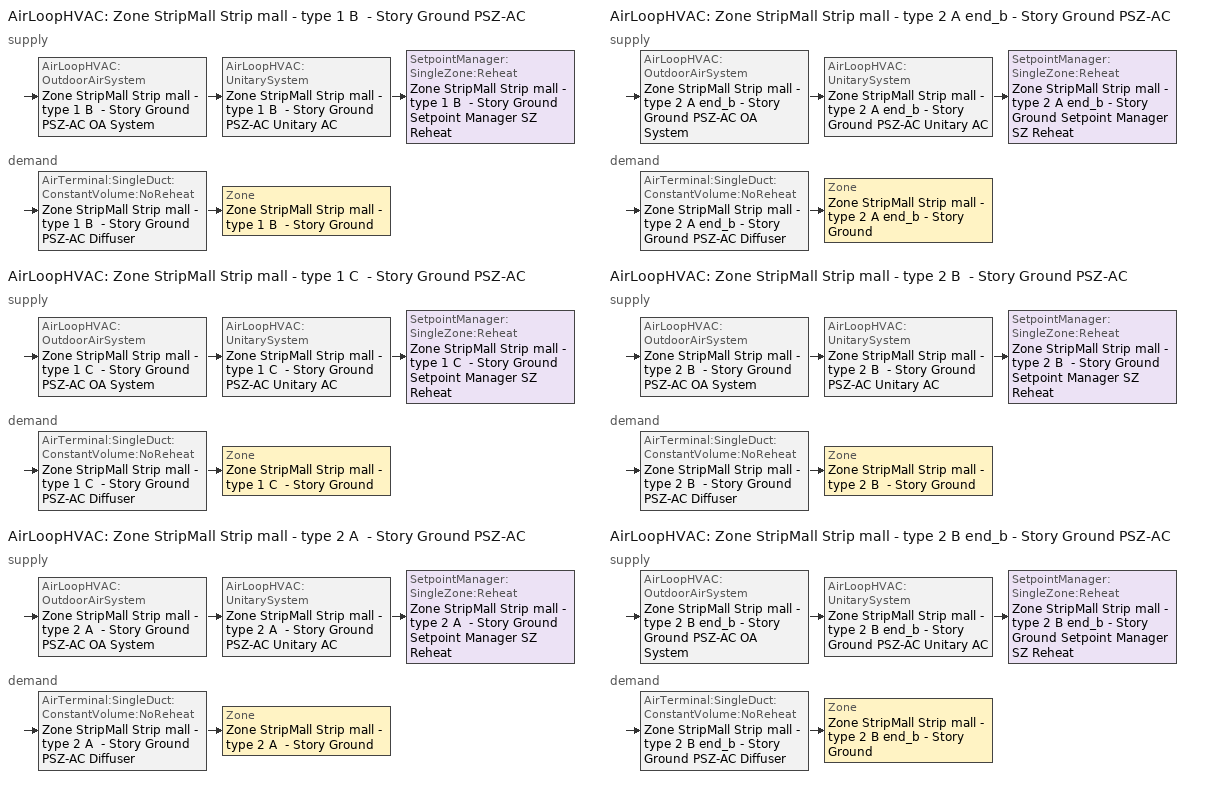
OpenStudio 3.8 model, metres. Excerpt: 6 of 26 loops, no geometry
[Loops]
AirLoopHVAC 'Zone StripMall Strip mall - type 1 B  - Story Ground PSZ-AC'
 supply: AirLoopHVAC:OutdoorAirSystem 'Zone StripMall Strip mall - type 1 B  - Story Ground PSZ-AC OA System' > AirLoopHVAC:UnitarySystem 'Zone StripMall Strip mall - type 1 B  - Story Ground PSZ-AC Unitary AC' > SetpointManager:SingleZone:Reheat 'Zone StripMall Strip mall - type 1 B  - Story Ground Setpoint Manager SZ Reheat'
 demand: AirTerminal:SingleDuct:ConstantVolume:NoReheat 'Zone StripMall Strip mall - type 1 B  - Story Ground PSZ-AC Diffuser' > Zone 'Zone StripMall Strip mall - type 1 B  - Story Ground'
AirLoopHVAC 'Zone StripMall Strip mall - type 1 C  - Story Ground PSZ-AC'
 supply: AirLoopHVAC:OutdoorAirSystem 'Zone StripMall Strip mall - type 1 C  - Story Ground PSZ-AC OA System' > AirLoopHVAC:UnitarySystem 'Zone StripMall Strip mall - type 1 C  - Story Ground PSZ-AC Unitary AC' > SetpointManager:SingleZone:Reheat 'Zone StripMall Strip mall - type 1 C  - Story Ground Setpoint Manager SZ Reheat'
 demand: AirTerminal:SingleDuct:ConstantVolume:NoReheat 'Zone StripMall Strip mall - type 1 C  - Story Ground PSZ-AC Diffuser' > Zone 'Zone StripMall Strip mall - type 1 C  - Story Ground'
AirLoopHVAC 'Zone StripMall Strip mall - type 2 A  - Story Ground PSZ-AC'
 supply: AirLoopHVAC:OutdoorAirSystem 'Zone StripMall Strip mall - type 2 A  - Story Ground PSZ-AC OA System' > AirLoopHVAC:UnitarySystem 'Zone StripMall Strip mall - type 2 A  - Story Ground PSZ-AC Unitary AC' > SetpointManager:SingleZone:Reheat 'Zone StripMall Strip mall - type 2 A  - Story Ground Setpoint Manager SZ Reheat'
 demand: AirTerminal:SingleDuct:ConstantVolume:NoReheat 'Zone StripMall Strip mall - type 2 A  - Story Ground PSZ-AC Diffuser' > Zone 'Zone StripMall Strip mall - type 2 A  - Story Ground'
AirLoopHVAC 'Zone StripMall Strip mall - type 2 A end_b - Story Ground PSZ-AC'
 supply: AirLoopHVAC:OutdoorAirSystem 'Zone StripMall Strip mall - type 2 A end_b - Story Ground PSZ-AC OA System' > AirLoopHVAC:UnitarySystem 'Zone StripMall Strip mall - type 2 A end_b - Story Ground PSZ-AC Unitary AC' > SetpointManager:SingleZone:Reheat 'Zone StripMall Strip mall - type 2 A end_b - Story Ground Setpoint Manager SZ Reheat'
 demand: AirTerminal:SingleDuct:ConstantVolume:NoReheat 'Zone StripMall Strip mall - type 2 A end_b - Story Ground PSZ-AC Diffuser' > Zone 'Zone StripMall Strip mall - type 2 A end_b - Story Ground'
AirLoopHVAC 'Zone StripMall Strip mall - type 2 B  - Story Ground PSZ-AC'
 supply: AirLoopHVAC:OutdoorAirSystem 'Zone StripMall Strip mall - type 2 B  - Story Ground PSZ-AC OA System' > AirLoopHVAC:UnitarySystem 'Zone StripMall Strip mall - type 2 B  - Story Ground PSZ-AC Unitary AC' > SetpointManager:SingleZone:Reheat 'Zone StripMall Strip mall - type 2 B  - Story Ground Setpoint Manager SZ Reheat'
 demand: AirTerminal:SingleDuct:ConstantVolume:NoReheat 'Zone StripMall Strip mall - type 2 B  - Story Ground PSZ-AC Diffuser' > Zone 'Zone StripMall Strip mall - type 2 B  - Story Ground'
AirLoopHVAC 'Zone StripMall Strip mall - type 2 B end_b - Story Ground PSZ-AC'
 supply: AirLoopHVAC:OutdoorAirSystem 'Zone StripMall Strip mall - type 2 B end_b - Story Ground PSZ-AC OA System' > AirLoopHVAC:UnitarySystem 'Zone StripMall Strip mall - type 2 B end_b - Story Ground PSZ-AC Unitary AC' > SetpointManager:SingleZone:Reheat 'Zone StripMall Strip mall - type 2 B end_b - Story Ground Setpoint Manager SZ Reheat'
 demand: AirTerminal:SingleDuct:ConstantVolume:NoReheat 'Zone StripMall Strip mall - type 2 B end_b - Story Ground PSZ-AC Diffuser' > Zone 'Zone StripMall Strip mall - type 2 B end_b - Story Ground'
[Sizing:Zone] Zone Cooling Design Supply Air Temperature Input Method=SupplyAirTemperature; Zone Cooling Design Supply Air Temperature {C}=12.7778; Zone Cooling Design Supply Air Temperature Difference {deltaC}=11.11; Zone Heating Design Supply Air Temperature Input Method=SupplyAirTemperature; Zone Heating Design Supply Air Temperature {C}=50; Zone Heating Design Supply Air Temperature Difference {deltaC}=11.11; Zone Cooling Design Supply Air Humidity Ratio {kg-H2O/kg-air}=0.0085; Zone Heating Design Supply Air Humidity Ratio {kg-H2O/kg-air}=0.008; Cooling Design Air Flow Method=DesignDay; Heating Design Air Flow Method=DesignDay; Account for Dedicated Outdoor Air System=No; Dedicated Outdoor Air System Control Strategy=NeutralSupplyAir; Dedicated Outdoor Air Low Setpoint Temperature for Design {C}=autosize; Dedicated Outdoor Air High Setpoint Temperature for Design {C}=autosize; Zone Load Sizing Method=Sensible Load Only No Latent Load; Zone Latent Cooling Design Supply Air Humidity Ratio Input Method=HumidityRatioDifference; Zone Cooling Design Supply Air Humidity Ratio Difference {kgWater/kgDryAir}=0.005; Zone Latent Heating Design Supply Air Humidity Ratio Input Method=HumidityRatioDifference; Zone Humidification Design Supply Air Humidity Ratio Difference {kgWater/kgDryAir}=0.005
Zone StripMall Strip mall - type 1 B  - Story Ground; Zone StripMall Strip mall - type 1 C  - Story Ground; Zone StripMall Strip mall - type 2 A  - Story Ground; Zone StripMall Strip mall - type 2 B  - Story Ground; Zone StripMall Strip mall - type 2 A end_b - Story Ground; Zone StripMall Strip mall - type 2 B end_b - Story Ground
[Zone equipment]
Zone StripMall Strip mall - type 1 B  - Story Ground: Zone StripMall Strip mall - type 1 B  - Story Ground PSZ-AC Diffuser
Zone StripMall Strip mall - type 1 C  - Story Ground: Zone StripMall Strip mall - type 1 C  - Story Ground PSZ-AC Diffuser
Zone StripMall Strip mall - type 2 A  - Story Ground: Zone StripMall Strip mall - type 2 A  - Story Ground PSZ-AC Diffuser
Zone StripMall Strip mall - type 2 B  - Story Ground: Zone StripMall Strip mall - type 2 B  - Story Ground PSZ-AC Diffuser
Zone StripMall Strip mall - type 2 A end_b - Story Ground: Zone StripMall Strip mall - type 2 A end_b - Story Ground PSZ-AC Diffuser
Zone StripMall Strip mall - type 2 B end_b - Story Ground: Zone StripMall Strip mall - type 2 B end_b - Story Ground PSZ-AC Diffuser
[EnergyManagementSystem:Program]
ZoneStripMallStripmalltype3BStoryGroundPSZACOptimumStartProg0: IF DaylightSavings==0 && DayOfWeek>1 && Hour==5 && OAT_3<23.9 && OAT_3>1.7; SET ZoneStripMallStripmalltype3BStoryGroundPSZACClgSch0 = 29.4; SET ZoneStripMallStripmalltype3BStoryGroundPSZACHtgSch0 = 15.6; ELSEIF DaylightSavings==0 && DayOfWeek==1 && Hour==7 && OAT_3<23.9 && OAT_3>1.7; SET ZoneStripMallStripmalltype3BStoryGroundPSZACClgSch0 = 29.4; SET ZoneStripMallStripmalltype3BStoryGroundPSZACHtgSch0 = 15.6; ELSEIF DaylightSavings==1 && DayOfWeek>1 && Hour==4 && OAT_3<23.9 && OAT_3>1.7; SET ZoneStripMallStripmalltype3BStoryGroundPSZACClgSch0 = 29.4; SET ZoneStripMallStripmalltype3BStoryGroundPSZACHtgSch0 = 15.6; ELSEIF DaylightSavings==1 && DayOfWeek==1 && Hour==6 && OAT_3<23.9 && OAT_3>1.7; SET ZoneStripMallStripmalltype3BStoryGroundPSZACClgSch0 = 29.4; SET ZoneStripMallStripmalltype3BStoryGroundPSZACHtgSch0 = 15.6; ELSE; SET ZoneStripMallStripmalltype3BStoryGroundPSZACClgSch0 = NULL; SET ZoneStripMallStripmalltype3BStoryGroundPSZACHtgSch0 = NULL; ENDIF
DamperStuckOverride: IF (DayOfYear >= 335) && (DayOfYear < 1); SET sch_fraction_oa_min_ems_Zone_StripMall_Strip_mall___type_3_B____Story_Ground_PSZ_AC_OA_System_Controller = 0.0; SET sch_fraction_oa_max_ems_Zone_StripMall_Strip_mall___type_3_B____Story_Ground_PSZ_AC_OA_System_Controller = 0.0; ELSE; SET sch_fraction_oa_min_ems_Zone_StripMall_Strip_mall___type_3_B____Story_Ground_PSZ_AC_OA_System_Controller = Null; SET sch_fraction_oa_max_ems_Zone_StripMall_Strip_mall___type_3_B____Story_Ground_PSZ_AC_OA_System_Controller = Null; ENDIF
DamperStuckOverride_1: IF (DayOfYear >= 335) && (DayOfYear < 1); SET sch_fraction_oa_min_ems_Zone_StripMall_Strip_mall___type_3_B_end_a___Story_Ground_PSZ_AC_OA_System_Controller = 0.0; SET sch_fraction_oa_max_ems_Zone_StripMall_Strip_mall___type_3_B_end_a___Story_Ground_PSZ_AC_OA_System_Controller = 0.0; ELSE; SET sch_fraction_oa_min_ems_Zone_StripMall_Strip_mall___type_3_B_end_a___Story_Ground_PSZ_AC_OA_System_Controller = Null; SET sch_fraction_oa_max_ems_Zone_StripMall_Strip_mall___type_3_B_end_a___Story_Ground_PSZ_AC_OA_System_Controller = Null; ENDIF
DamperStuckOverride_2: IF (DayOfYear >= 335) && (DayOfYear < 1); SET sch_fraction_oa_min_ems_Zone_StripMall_Strip_mall___type_3_A____Story_Ground_PSZ_AC_OA_System_Controller = 0.0; SET sch_fraction_oa_max_ems_Zone_StripMall_Strip_mall___type_3_A____Story_Ground_PSZ_AC_OA_System_Controller = 0.0; ELSE; SET sch_fraction_oa_min_ems_Zone_StripMall_Strip_mall___type_3_A____Story_Ground_PSZ_AC_OA_System_Controller = Null; SET sch_fraction_oa_max_ems_Zone_StripMall_Strip_mall___type_3_A____Story_Ground_PSZ_AC_OA_System_Controller = Null; ENDIF
DamperStuckOverride_3: IF (DayOfYear >= 335) && (DayOfYear < 1); SET sch_fraction_oa_min_ems_Zone_StripMall_Strip_mall___type_3_C____Story_Ground_PSZ_AC_OA_System_Controller = 0.0; SET sch_fraction_oa_max_ems_Zone_StripMall_Strip_mall___type_3_C____Story_Ground_PSZ_AC_OA_System_Controller = 0.0; ELSE; SET sch_fraction_oa_min_ems_Zone_StripMall_Strip_mall___type_3_C____Story_Ground_PSZ_AC_OA_System_Controller = Null; SET sch_fraction_oa_max_ems_Zone_StripMall_Strip_mall___type_3_C____Story_Ground_PSZ_AC_OA_System_Controller = Null; ENDIF
DamperStuckOverride_4: IF (DayOfYear >= 335) && (DayOfYear < 1); SET sch_fraction_oa_min_ems_Zone_FullServiceRestaurant_Dining_B____Story_Ground_PSZ_AC_OA_System_Controller = 0.0; SET sch_fraction_oa_max_ems_Zone_FullServiceRestaurant_Dining_B____Story_Ground_PSZ_AC_OA_System_Controller = 0.0; ELSE; SET sch_fraction_oa_min_ems_Zone_FullServiceRestaurant_Dining_B____Story_Ground_PSZ_AC_OA_System_Controller = Null; SET sch_fraction_oa_max_ems_Zone_FullServiceRestaurant_Dining_B____Story_Ground_PSZ_AC_OA_System_Controller = Null; ENDIF
[AirLoopHVAC] Design Return Air Flow Fraction of Supply Air Flow=1
Name | Availability Schedule | Design Supply Air Flow Rate {m3/s}
Zone StripMall Strip mall - type 1 B  - Story Ground PSZ-AC | Zone StripMall Strip mall - type 1 B  - Story Ground PSZ-AC Occ Sch | 5.27887
Zone StripMall Strip mall - type 1 C  - Story Ground PSZ-AC | Zone StripMall Strip mall - type 1 C  - Story Ground PSZ-AC Occ Sch | 1.34022
Zone StripMall Strip mall - type 2 A  - Story Ground PSZ-AC | Zone StripMall Strip mall - type 2 A  - Story Ground PSZ-AC Occ Sch | 1.61699
Zone StripMall Strip mall - type 2 A end_b - Story Ground PSZ-AC | Zone StripMall Strip mall - type 2 A end_b - Story Ground PSZ-AC Occ Sch | 0.550837
Zone StripMall Strip mall - type 2 B  - Story Ground PSZ-AC | Zone StripMall Strip mall - type 2 B  - Story Ground PSZ-AC Occ Sch | 4.37092
Zone StripMall Strip mall - type 2 B end_b - Story Ground PSZ-AC | Zone StripMall Strip mall - type 2 B end_b - Story Ground PSZ-AC Occ Sch | 3.8675
[Sizing:System] Type of Load to Size On=Sensible; Central Heating Maximum System Air Flow Ratio=1; Preheat Design Temperature {C}=7.22222; Preheat Design Humidity Ratio {kg-H2O/kg-Air}=0.008; Precool Design Temperature {C}=12.7778; Precool Design Humidity Ratio {kg-H2O/kg-Air}=0.008; Central Cooling Design Supply Air Temperature {C}=12.7778; Central Heating Design Supply Air Temperature {C}=50; Sizing Option=Coincident; 100% Outdoor Air in Cooling=No; 100% Outdoor Air in Heating=No; Central Cooling Design Supply Air Humidity Ratio {kg-H2O/kg-Air}=0.0085; Central Heating Design Supply Air Humidity Ratio {kg-H2O/kg-Air}=0.008; Cooling Design Air Flow Method=DesignDay; Heating Design Air Flow Method=DesignDay; System Outdoor Air Method=ZoneSum; Zone Maximum Outdoor Air Fraction=1; Cooling Supply Air Flow Rate Per Floor Area {m3/s-m2}=0.00996765; Cooling Fraction of Autosized Cooling Supply Air Flow Rate=1; Cooling Supply Air Flow Rate Per Unit Cooling Capacity {m3/s-W}=3.94755e-05; Heating Supply Air Flow Rate Per Floor Area {m3/s-m2}=0.00996765; Heating Fraction of Autosized Heating Supply Air Flow Rate=1; Heating Fraction of Autosized Cooling Supply Air Flow Rate=1; Heating Supply Air Flow Rate Per Unit Heating Capacity {m3/s-W}=3.15882e-05; Cooling Design Capacity Method=CoolingDesignCapacity; Cooling Design Capacity Per Floor Area {W/m2}=234.7; Fraction of Autosized Cooling Design Capacity=1; Heating Design Capacity Method=HeatingDesignCapacity; Heating Design Capacity Per Floor Area {W/m2}=157; Fraction of Autosized Heating Design Capacity=1; Central Cooling Capacity Control Method=OnOff; Occupant Diversity=1
Name | Design Outdoor Air Flow Rate {m3/s} | Cooling Design Capacity {W} | Heating Design Capacity {W}
Zone StripMall Strip mall - type 1 B  - Story Ground PSZ-AC | 5.27887 | 84253.4 | 158443
Zone StripMall Strip mall - type 1 C  - Story Ground PSZ-AC | 1.34022 | 13884.25 | 22858.92
Zone StripMall Strip mall - type 2 A  - Story Ground PSZ-AC | 1.61699 | 18790.87 | 18462.14
Zone StripMall Strip mall - type 2 A end_b - Story Ground PSZ-AC | 0.550837 | 6117.74 | 6875.73
Zone StripMall Strip mall - type 2 B  - Story Ground PSZ-AC | 4.37092 | 69452.23 | 127760
Zone StripMall Strip mall - type 2 B end_b - Story Ground PSZ-AC | 3.8675 | 44844.5 | 48387.85
[SetpointManager:SingleZone:Reheat] Minimum Supply Air Temperature {C}=12.7778; Maximum Supply Air Temperature {C}=50
Name | Control Zone | Setpoint Node or NodeList
Zone StripMall Strip mall - type 1 B  - Story Ground Setpoint Manager SZ Reheat | Zone StripMall Strip mall - type 1 B  - Story Ground | Zone StripMall Strip mall - type 1 B  - Story Ground PSZ-AC Supply Outlet Node
Zone StripMall Strip mall - type 1 C  - Story Ground Setpoint Manager SZ Reheat | Zone StripMall Strip mall - type 1 C  - Story Ground | Zone StripMall Strip mall - type 1 C  - Story Ground PSZ-AC Supply Outlet Node
Zone StripMall Strip mall - type 2 A  - Story Ground Setpoint Manager SZ Reheat | Zone StripMall Strip mall - type 2 A  - Story Ground | Zone StripMall Strip mall - type 2 A  - Story Ground PSZ-AC Supply Outlet Node
Zone StripMall Strip mall - type 2 A end_b - Story Ground Setpoint Manager SZ Reheat | Zone StripMall Strip mall - type 2 A end_b - Story Ground | Zone StripMall Strip mall - type 2 A end_b - Story Ground PSZ-AC Supply Outlet Node
Zone StripMall Strip mall - type 2 B  - Story Ground Setpoint Manager SZ Reheat | Zone StripMall Strip mall - type 2 B  - Story Ground | Zone StripMall Strip mall - type 2 B  - Story Ground PSZ-AC Supply Outlet Node
Zone StripMall Strip mall - type 2 B end_b - Story Ground Setpoint Manager SZ Reheat | Zone StripMall Strip mall - type 2 B end_b - Story Ground | Zone StripMall Strip mall - type 2 B end_b - Story Ground PSZ-AC Supply Outlet Node
[Coil:Heating:Gas] Availability Schedule=Always On Discrete; Gas Burner Efficiency=0.8; On Cycle Parasitic Electric Load {W}=0; Off Cycle Parasitic Gas Load {W}=0
Name | Nominal Capacity {W}
Zone StripMall Strip mall - type 1 B  - Story Ground PSZ-AC Gas Htg Coil 1419kBtu/hr 0.8 Thermal Eff | 273484
Zone StripMall Strip mall - type 1 C  - Story Ground PSZ-AC Gas Htg Coil 185kBtu/hr 0.8 Thermal Eff | 53345.6
Zone StripMall Strip mall - type 2 A  - Story Ground PSZ-AC Gas Htg Coil 159kBtu/hr 0.8 Thermal Eff | 60724.4
Zone StripMall Strip mall - type 2 A end_b - Story Ground PSZ-AC Gas Htg Coil 48kBtu/hr 0.8 Thermal Eff | 19950.2
Zone StripMall Strip mall - type 2 B  - Story Ground PSZ-AC Gas Htg Coil 935kBtu/hr 0.8 Thermal Eff | 224298
Zone StripMall Strip mall - type 2 B end_b - Story Ground PSZ-AC Gas Htg Coil 396kBtu/hr 0.8 Thermal Eff | 146913
[Coil:Heating:Electric] Availability Schedule=Always Off Discrete; Efficiency=1; Nominal Capacity {W}=0
Zone StripMall Strip mall - type 1 B  - Story Ground PSZ-AC No Heat; Zone StripMall Strip mall - type 1 C  - Story Ground PSZ-AC No Heat; Zone StripMall Strip mall - type 2 A  - Story Ground PSZ-AC No Heat; Zone StripMall Strip mall - type 2 A end_b - Story Ground PSZ-AC No Heat; Zone StripMall Strip mall - type 2 B  - Story Ground PSZ-AC No Heat; Zone StripMall Strip mall - type 2 B end_b - Story Ground PSZ-AC No Heat
[Coil:Cooling:DX:SingleSpeed] Availability Schedule=Always On Discrete; Rated Evaporator Fan Power Per Volume Flow Rate 2017 {W/(m3/s)}=773.3; Rated Evaporator Fan Power Per Volume Flow Rate 2023 {W/(m3/s)}=934.4; Total Cooling Capacity Function of Temperature Curve=CoilClgDXQRatio_fTwbToadbSI; Total Cooling Capacity Function of Flow Fraction Curve=CoilClgDXSnglQRatio_fCFMRatio; Energy Input Ratio Function of Temperature Curve=CoilClgDXEIRRatio_fTwbToadbSI; Energy Input Ratio Function of Flow Fraction Curve=CoilClgDXSnglEIRRatio_fCFMRatio; Part Load Fraction Correlation Curve=CoilClgDXEIRRatio_fQFrac; Minimum Outdoor Dry-Bulb Temperature for Compressor Operation {C}=-25; Nominal Time for Condensate Removal to Begin {s}=0; Ratio of Initial Moisture Evaporation Rate and Steady State Latent Capacity=0; Maximum Cycling Rate {cycles/hr}=0; Latent Capacity Time Constant {s}=0; Condenser Type=AirCooled; Evaporative Condenser Effectiveness=0.9; Evaporative Condenser Air Flow Rate {m3/s}=autosize; Evaporative Condenser Pump Rated Power Consumption {W}=autosize; Crankcase Heater Capacity {W}=0; Maximum Outdoor Dry-Bulb Temperature for Crankcase Heater Operation {C}=10; Basin Heater Capacity {W/K}=0; Basin Heater Setpoint Temperature {C}=2
Name | Rated Total Cooling Capacity {W} | Rated Sensible Heat Ratio | Rated COP {W/W} | Rated Air Flow Rate {m3/s}
Zone StripMall Strip mall - type 1 B  - Story Ground PSZ-AC 1spd DX AC Clg Coil 631kBtu/hr 8.92EER 736kBtu/hr 9.3EER | 106474 | 0.772738 | 3.23281 | 5.27887
Zone StripMall Strip mall - type 1 C  - Story Ground PSZ-AC 1spd DX AC Clg Coil 84kBtu/hr 9.63EER 87kBtu/hr 10.1EER | 22185.4 | 0.800655 | 3.49917 | 1.34022
Zone StripMall Strip mall - type 2 A  - Story Ground PSZ-AC 1spd DX AC Clg Coil 71kBtu/hr 9.63EER 73kBtu/hr 10.1EER | 26766.9 | 0.800655 | 3.49917 | 1.61699
Zone StripMall Strip mall - type 2 A end_b - Story Ground PSZ-AC 1spd DX AC Clg Coil 22kBtu/hr 11.06SEER 23kBtu/hr 13.0SEER | 9118.32 | 0.800655 | 3.91157 | 0.550837
Zone StripMall Strip mall - type 2 B  - Story Ground PSZ-AC 1spd DX AC Clg Coil 411kBtu/hr 8.92EER 482kBtu/hr 9.3EER | 88219.2 | 0.772538 | 3.23281 | 4.37092
Zone StripMall Strip mall - type 2 B end_b - Story Ground PSZ-AC 1spd DX AC Clg Coil 171kBtu/hr 9.28EER 182kBtu/hr 9.5EER | 64020.9 | 0.800655 | 3.2994 | 3.8675
[Fan:OnOff] Availability Schedule=Always On Discrete; Motor In Airstream Fraction=1
Name | Fan Total Efficiency | Pressure Rise {Pa} | Maximum Flow Rate {m3/s} | Motor Efficiency | Fan Power Ratio Function of Speed Ratio Curve | Fan Efficiency Ratio Function of Speed Ratio Curve
Zone StripMall Strip mall - type 1 B  - Story Ground PSZ-AC Fan | 0.6006 | 1018.77 | 5.27887 | 0.924 | Fan On Off Power Curve 7 | Fan On Off Efficiency Curve 7
Zone StripMall Strip mall - type 1 C  - Story Ground PSZ-AC Fan | 0.546 | 622.722 | 1.34022 | 0.84 | Fan On Off Power Curve 8 | Fan On Off Efficiency Curve 8
Zone StripMall Strip mall - type 2 A  - Story Ground PSZ-AC Fan | 0.546 | 622.722 | 1.61699 | 0.84 | Fan On Off Power Curve 9 | Fan On Off Efficiency Curve 9
Zone StripMall Strip mall - type 2 A end_b - Story Ground PSZ-AC Fan | 0.53625 | 622.722 | 0.550837 | 0.825 | Fan On Off Power Curve 10 | Fan On Off Efficiency Curve 10
Zone StripMall Strip mall - type 2 B  - Story Ground PSZ-AC Fan | 0.5915 | 1110.94 | 4.37092 | 0.91 | Fan On Off Power Curve 11 | Fan On Off Efficiency Curve 11
Zone StripMall Strip mall - type 2 B end_b - Story Ground PSZ-AC Fan | 0.56875 | 622.722 | 3.8675 | 0.875 | Fan On Off Power Curve 12 | Fan On Off Efficiency Curve 12
[AirLoopHVAC:UnitarySystem] Control Type=Load; Dehumidification Control Type=None; Availability Schedule=Always On Discrete; Fan Placement=DrawThrough; DX Heating Coil Sizing Ratio=1; Use DOAS DX Cooling Coil=No; DOAS DX Cooling Coil Leaving Minimum Air Temperature {C}=2; Latent Load Control=SensibleOnlyLoadControl; Supply Air Flow Rate Method During Cooling Operation=SupplyAirFlowRate; Supply Air Flow Rate Method During Heating Operation=SupplyAirFlowRate; Supply Air Flow Rate Method When No Cooling or Heating is Required=None; No Load Supply Air Flow Rate Control Set To Low Speed=Yes; Maximum Supply Air Temperature {C}=50; Maximum Outdoor Dry-Bulb Temperature for Supplemental Heater Operation {C}=21; Ancilliary On-Cycle Electric Power {W}=0; Ancilliary Off-Cycle Electric Power {W}=0
Name | Controlling Zone or Thermostat Location | Supply Fan | Supply Air Fan Operating Mode Schedule | Heating Coil | Cooling Coil | Supplemental Heating Coil | Supply Air Flow Rate During Cooling Operation {m3/s} | Supply Air Flow Rate During Heating Operation {m3/s}
Zone StripMall Strip mall - type 1 B  - Story Ground PSZ-AC Unitary AC | Zone StripMall Strip mall - type 1 B  - Story Ground | Zone StripMall Strip mall - type 1 B  - Story Ground PSZ-AC Fan | Zone StripMall Strip mall - type 1 B  - Story Ground PSZ-AC_night_fancycle_schedule | Zone StripMall Strip mall - type 1 B  - Story Ground PSZ-AC Gas Htg Coil 1419kBtu/hr 0.8 Thermal Eff | Zone StripMall Strip mall - type 1 B  - Story Ground PSZ-AC 1spd DX AC Clg Coil 631kBtu/hr 8.92EER 736kBtu/hr 9.3EER | Zone StripMall Strip mall - type 1 B  - Story Ground PSZ-AC No Heat | 5.27887 | 5.27887
Zone StripMall Strip mall - type 1 C  - Story Ground PSZ-AC Unitary AC | Zone StripMall Strip mall - type 1 C  - Story Ground | Zone StripMall Strip mall - type 1 C  - Story Ground PSZ-AC Fan | Zone StripMall Strip mall - type 1 C  - Story Ground PSZ-AC_night_fancycle_schedule | Zone StripMall Strip mall - type 1 C  - Story Ground PSZ-AC Gas Htg Coil 185kBtu/hr 0.8 Thermal Eff | Zone StripMall Strip mall - type 1 C  - Story Ground PSZ-AC 1spd DX AC Clg Coil 84kBtu/hr 9.63EER 87kBtu/hr 10.1EER | Zone StripMall Strip mall - type 1 C  - Story Ground PSZ-AC No Heat | 1.34022 | 1.34022
Zone StripMall Strip mall - type 2 A  - Story Ground PSZ-AC Unitary AC | Zone StripMall Strip mall - type 2 A  - Story Ground | Zone StripMall Strip mall - type 2 A  - Story Ground PSZ-AC Fan | Zone StripMall Strip mall - type 2 A  - Story Ground PSZ-AC_night_fancycle_schedule | Zone StripMall Strip mall - type 2 A  - Story Ground PSZ-AC Gas Htg Coil 159kBtu/hr 0.8 Thermal Eff | Zone StripMall Strip mall - type 2 A  - Story Ground PSZ-AC 1spd DX AC Clg Coil 71kBtu/hr 9.63EER 73kBtu/hr 10.1EER | Zone StripMall Strip mall - type 2 A  - Story Ground PSZ-AC No Heat | 1.61699 | 1.61699
Zone StripMall Strip mall - type 2 A end_b - Story Ground PSZ-AC Unitary AC | Zone StripMall Strip mall - type 2 A end_b - Story Ground | Zone StripMall Strip mall - type 2 A end_b - Story Ground PSZ-AC Fan | Zone StripMall Strip mall - type 2 A end_b - Story Ground PSZ-AC_night_fancycle_schedule | Zone StripMall Strip mall - type 2 A end_b - Story Ground PSZ-AC Gas Htg Coil 48kBtu/hr 0.8 Thermal Eff | Zone StripMall Strip mall - type 2 A end_b - Story Ground PSZ-AC 1spd DX AC Clg Coil 22kBtu/hr 11.06SEER 23kBtu/hr 13.0SEER | Zone StripMall Strip mall - type 2 A end_b - Story Ground PSZ-AC No Heat | 0.550837 | 0.550837
Zone StripMall Strip mall - type 2 B  - Story Ground PSZ-AC Unitary AC | Zone StripMall Strip mall - type 2 B  - Story Ground | Zone StripMall Strip mall - type 2 B  - Story Ground PSZ-AC Fan | Zone StripMall Strip mall - type 2 B  - Story Ground PSZ-AC_night_fancycle_schedule | Zone StripMall Strip mall - type 2 B  - Story Ground PSZ-AC Gas Htg Coil 935kBtu/hr 0.8 Thermal Eff | Zone StripMall Strip mall - type 2 B  - Story Ground PSZ-AC 1spd DX AC Clg Coil 411kBtu/hr 8.92EER 482kBtu/hr 9.3EER | Zone StripMall Strip mall - type 2 B  - Story Ground PSZ-AC No Heat | 4.37092 | 4.37092
Zone StripMall Strip mall - type 2 B end_b - Story Ground PSZ-AC Unitary AC | Zone StripMall Strip mall - type 2 B end_b - Story Ground | Zone StripMall Strip mall - type 2 B end_b - Story Ground PSZ-AC Fan | Zone StripMall Strip mall - type 2 B end_b - Story Ground PSZ-AC_night_fancycle_schedule | Zone StripMall Strip mall - type 2 B end_b - Story Ground PSZ-AC Gas Htg Coil 396kBtu/hr 0.8 Thermal Eff | Zone StripMall Strip mall - type 2 B end_b - Story Ground PSZ-AC 1spd DX AC Clg Coil 171kBtu/hr 9.28EER 182kBtu/hr 9.5EER | Zone StripMall Strip mall - type 2 B end_b - Story Ground PSZ-AC No Heat | 3.8675 | 3.8675
[Controller:OutdoorAir] Economizer Control Action Type=ModulateFlow; Lockout Type=LockoutWithCompressor; Minimum Limit Type=FixedMinimum; High Humidity Control=No; Heat Recovery Bypass Control Type=BypassWhenWithinEconomizerLimits; Economizer Operation Staging=InterlockedWithMechanicalCooling
Name | Minimum Outdoor Air Flow Rate {m3/s} | Maximum Outdoor Air Flow Rate {m3/s} | Economizer Control Type | Economizer Maximum Limit Dry-Bulb Temperature {C} | Minimum Outdoor Air Schedule | Minimum Fraction of Outdoor Air Schedule | Maximum Fraction of Outdoor Air Schedule | Controller Mechanical Ventilation | Economizer Maximum Limit Enthalpy {J/kg}
Zone StripMall Strip mall - type 1 B  - Story Ground PSZ-AC OA System Controller | 1.79475 | 5.27887 | FixedDryBulb | 23.8889 | Zone StripMall Strip mall - type 1 B  - Story Ground PSZ-AC_night_ventcycle_schedule | FRAC_OA_MIN_ems_Zone_StripMall_Strip_mall___type_1_B____Story_Ground_PSZ_AC_OA_System_Controller | FRAC_OA_MAX_ems_Zone_StripMall_Strip_mall___type_1_B____Story_Ground_PSZ_AC_OA_System_Controller | Controller Mechanical Ventilation 8
Zone StripMall Strip mall - type 1 C  - Story Ground PSZ-AC OA System Controller | 0.164506 | 1.34022 | FixedDryBulb | 23.8889 | Zone StripMall Strip mall - type 1 C  - Story Ground PSZ-AC_night_ventcycle_schedule | FRAC_OA_MIN_ems_Zone_StripMall_Strip_mall___type_1_C____Story_Ground_PSZ_AC_OA_System_Controller | FRAC_OA_MAX_ems_Zone_StripMall_Strip_mall___type_1_C____Story_Ground_PSZ_AC_OA_System_Controller | Controller Mechanical Ventilation 9
Zone StripMall Strip mall - type 2 A  - Story Ground PSZ-AC OA System Controller | 0.13265 | 1.61699 | FixedDryBulb | 23.8889 | Zone StripMall Strip mall - type 2 A  - Story Ground PSZ-AC_night_ventcycle_schedule | FRAC_OA_MIN_ems_Zone_StripMall_Strip_mall___type_2_A____Story_Ground_PSZ_AC_OA_System_Controller | FRAC_OA_MAX_ems_Zone_StripMall_Strip_mall___type_2_A____Story_Ground_PSZ_AC_OA_System_Controller | Controller Mechanical Ventilation 10
Zone StripMall Strip mall - type 2 A end_b - Story Ground PSZ-AC OA System Controller | 0.0318565 | 0.550837 | NoEconomizer | 28 | Zone StripMall Strip mall - type 2 A end_b - Story Ground PSZ-AC_night_ventcycle_schedule |  | ZoneStripMallStripmalltype2AendbStoryGroundPSZACmaxOASch | Controller Mechanical Ventilation 11 | 64000
Zone StripMall Strip mall - type 2 B  - Story Ground PSZ-AC OA System Controller | 1.4472 | 4.37092 | FixedDryBulb | 23.8889 | Zone StripMall Strip mall - type 2 B  - Story Ground PSZ-AC_night_ventcycle_schedule | FRAC_OA_MIN_ems_Zone_StripMall_Strip_mall___type_2_B____Story_Ground_PSZ_AC_OA_System_Controller | FRAC_OA_MAX_ems_Zone_StripMall_Strip_mall___type_2_B____Story_Ground_PSZ_AC_OA_System_Controller | Controller Mechanical Ventilation 12
Zone StripMall Strip mall - type 2 B end_b - Story Ground PSZ-AC OA System Controller | 0.347552 | 3.8675 | FixedDryBulb | 23.8889 | Zone StripMall Strip mall - type 2 B end_b - Story Ground PSZ-AC_night_ventcycle_schedule | FRAC_OA_MIN_ems_Zone_StripMall_Strip_mall___type_2_B_end_b___Story_Ground_PSZ_AC_OA_System_Controller | FRAC_OA_MAX_ems_Zone_StripMall_Strip_mall___type_2_B_end_b___Story_Ground_PSZ_AC_OA_System_Controller | Controller Mechanical Ventilation 13
[Controller:MechanicalVentilation] Availability Schedule=Always On Discrete
Controller Mechanical Ventilation 8; Controller Mechanical Ventilation 9; Controller Mechanical Ventilation 10; Controller Mechanical Ventilation 11; Controller Mechanical Ventilation 12; Controller Mechanical Ventilation 13
[AirLoopHVAC:OutdoorAirSystem]
Name | Controller
Zone StripMall Strip mall - type 1 B  - Story Ground PSZ-AC OA System | Zone StripMall Strip mall - type 1 B  - Story Ground PSZ-AC OA System Controller
Zone StripMall Strip mall - type 1 C  - Story Ground PSZ-AC OA System | Zone StripMall Strip mall - type 1 C  - Story Ground PSZ-AC OA System Controller
Zone StripMall Strip mall - type 2 A  - Story Ground PSZ-AC OA System | Zone StripMall Strip mall - type 2 A  - Story Ground PSZ-AC OA System Controller
Zone StripMall Strip mall - type 2 A end_b - Story Ground PSZ-AC OA System | Zone StripMall Strip mall - type 2 A end_b - Story Ground PSZ-AC OA System Controller
Zone StripMall Strip mall - type 2 B  - Story Ground PSZ-AC OA System | Zone StripMall Strip mall - type 2 B  - Story Ground PSZ-AC OA System Controller
Zone StripMall Strip mall - type 2 B end_b - Story Ground PSZ-AC OA System | Zone StripMall Strip mall - type 2 B end_b - Story Ground PSZ-AC OA System Controller
[AirTerminal:SingleDuct:ConstantVolume:NoReheat] Availability Schedule=Always On Discrete
Name | Maximum Air Flow Rate {m3/s}
Zone StripMall Strip mall - type 1 B  - Story Ground PSZ-AC Diffuser | 5.27887
Zone StripMall Strip mall - type 1 C  - Story Ground PSZ-AC Diffuser | 1.34022
Zone StripMall Strip mall - type 2 A  - Story Ground PSZ-AC Diffuser | 1.61699
Zone StripMall Strip mall - type 2 A end_b - Story Ground PSZ-AC Diffuser | 0.550837
Zone StripMall Strip mall - type 2 B  - Story Ground PSZ-AC Diffuser | 4.37092
Zone StripMall Strip mall - type 2 B end_b - Story Ground PSZ-AC Diffuser | 3.8675
[Schedule:Ruleset]
Name | Default Day Schedule | Summer Design Day Schedule | Winter Design Day Schedule
Zone StripMall Strip mall - type 1 B  - Story Ground PSZ-AC Occ Sch | Zone StripMall Strip mall - type 1 B  - Story Ground PSZ-AC Occ Sch Default | Zone StripMall Strip mall - type 1 B  - Story Ground PSZ-AC Occ Sch Summer Design Day | Zone StripMall Strip mall - type 1 B  - Story Ground PSZ-AC Occ Sch Winter Design Day
Zone StripMall Strip mall - type 1 C  - Story Ground PSZ-AC Occ Sch | Zone StripMall Strip mall - type 1 C  - Story Ground PSZ-AC Occ Sch Default | Zone StripMall Strip mall - type 1 C  - Story Ground PSZ-AC Occ Sch Summer Design Day | Zone StripMall Strip mall - type 1 C  - Story Ground PSZ-AC Occ Sch Winter Design Day
Zone StripMall Strip mall - type 2 A  - Story Ground PSZ-AC Occ Sch | Zone StripMall Strip mall - type 2 A  - Story Ground PSZ-AC Occ Sch Default | Zone StripMall Strip mall - type 2 A  - Story Ground PSZ-AC Occ Sch Summer Design Day | Zone StripMall Strip mall - type 2 A  - Story Ground PSZ-AC Occ Sch Winter Design Day
Zone StripMall Strip mall - type 2 A end_b - Story Ground PSZ-AC Occ Sch | Zone StripMall Strip mall - type 2 A end_b - Story Ground PSZ-AC Occ Sch Default | Zone StripMall Strip mall - type 2 A end_b - Story Ground PSZ-AC Occ Sch Summer Design Day | Zone StripMall Strip mall - type 2 A end_b - Story Ground PSZ-AC Occ Sch Winter Design Day
Zone StripMall Strip mall - type 2 B  - Story Ground PSZ-AC Occ Sch | Zone StripMall Strip mall - type 2 B  - Story Ground PSZ-AC Occ Sch Default | Zone StripMall Strip mall - type 2 B  - Story Ground PSZ-AC Occ Sch Summer Design Day | Zone StripMall Strip mall - type 2 B  - Story Ground PSZ-AC Occ Sch Winter Design Day
Zone StripMall Strip mall - type 2 B end_b - Story Ground PSZ-AC Occ Sch | Zone StripMall Strip mall - type 2 B end_b - Story Ground PSZ-AC Occ Sch Default | Zone StripMall Strip mall - type 2 B end_b - Story Ground PSZ-AC Occ Sch Summer Design Day | Zone StripMall Strip mall - type 2 B end_b - Story Ground PSZ-AC Occ Sch Winter Design Day
FRAC_OA_MAX_ems_Zone_StripMall_Strip_mall___type_1_B____Story_Ground_PSZ_AC_OA_System_Controller | ZoneStripMallStripmalltype1BStoryGroundPSZACmaxOASchDefault
FRAC_OA_MAX_ems_Zone_StripMall_Strip_mall___type_1_C____Story_Ground_PSZ_AC_OA_System_Controller | ZoneStripMallStripmalltype1CStoryGroundPSZACmaxOASchDefault
FRAC_OA_MAX_ems_Zone_StripMall_Strip_mall___type_2_A____Story_Ground_PSZ_AC_OA_System_Controller | ZoneStripMallStripmalltype2AStoryGroundPSZACmaxOASchDefault
ZoneStripMallStripmalltype2AendbStoryGroundPSZACmaxOASch | ZoneStripMallStripmalltype2AendbStoryGroundPSZACmaxOASchDefault
FRAC_OA_MAX_ems_Zone_StripMall_Strip_mall___type_2_B____Story_Ground_PSZ_AC_OA_System_Controller | ZoneStripMallStripmalltype2BStoryGroundPSZACmaxOASchDefault
FRAC_OA_MAX_ems_Zone_StripMall_Strip_mall___type_2_B_end_b___Story_Ground_PSZ_AC_OA_System_Controller | ZoneStripMallStripmalltype2BendbStoryGroundPSZACmaxOASchDefault
Zone StripMall Strip mall - type 1 B  - Story Ground PSZ-AC_night_fancycle_schedule | Zone StripMall Strip mall - type 1 B  - Story Ground PSZ-AC Occ Sch Default 1 | Zone StripMall Strip mall - type 1 B  - Story Ground PSZ-AC Occ Sch Summer Design Day 1 | Zone StripMall Strip mall - type 1 B  - Story Ground PSZ-AC Occ Sch Winter Design Day 1
Zone StripMall Strip mall - type 1 C  - Story Ground PSZ-AC_night_fancycle_schedule | Zone StripMall Strip mall - type 1 C  - Story Ground PSZ-AC Occ Sch Default 1 | Zone StripMall Strip mall - type 1 C  - Story Ground PSZ-AC Occ Sch Summer Design Day 1 | Zone StripMall Strip mall - type 1 C  - Story Ground PSZ-AC Occ Sch Winter Design Day 1
Zone StripMall Strip mall - type 2 A  - Story Ground PSZ-AC_night_fancycle_schedule | Zone StripMall Strip mall - type 2 A  - Story Ground PSZ-AC Occ Sch Default 1 | Zone StripMall Strip mall - type 2 A  - Story Ground PSZ-AC Occ Sch Summer Design Day 1 | Zone StripMall Strip mall - type 2 A  - Story Ground PSZ-AC Occ Sch Winter Design Day 1
Zone StripMall Strip mall - type 2 A end_b - Story Ground PSZ-AC_night_fancycle_schedule | Zone StripMall Strip mall - type 2 A end_b - Story Ground PSZ-AC Occ Sch Default 1 | Zone StripMall Strip mall - type 2 A end_b - Story Ground PSZ-AC Occ Sch Summer Design Day 1 | Zone StripMall Strip mall - type 2 A end_b - Story Ground PSZ-AC Occ Sch Winter Design Day 1
Zone StripMall Strip mall - type 2 B  - Story Ground PSZ-AC_night_fancycle_schedule | Zone StripMall Strip mall - type 2 B  - Story Ground PSZ-AC Occ Sch Default 1 | Zone StripMall Strip mall - type 2 B  - Story Ground PSZ-AC Occ Sch Summer Design Day 1 | Zone StripMall Strip mall - type 2 B  - Story Ground PSZ-AC Occ Sch Winter Design Day 1
Zone StripMall Strip mall - type 2 B end_b - Story Ground PSZ-AC_night_fancycle_schedule | Zone StripMall Strip mall - type 2 B end_b - Story Ground PSZ-AC Occ Sch Default 1 | Zone StripMall Strip mall - type 2 B end_b - Story Ground PSZ-AC Occ Sch Summer Design Day 1 | Zone StripMall Strip mall - type 2 B end_b - Story Ground PSZ-AC Occ Sch Winter Design Day 1
[Schedule:Day]
Zone StripMall Strip mall - type 1 B  - Story Ground PSZ-AC Occ Sch Default; Zone StripMall Strip mall - type 1 C  - Story Ground PSZ-AC Occ Sch Default; Zone StripMall Strip mall - type 2 A  - Story Ground PSZ-AC Occ Sch Default; Zone StripMall Strip mall - type 2 A end_b - Story Ground PSZ-AC Occ Sch Default; Zone StripMall Strip mall - type 2 B  - Story Ground PSZ-AC Occ Sch Default; Zone StripMall Strip mall - type 2 B end_b - Story Ground PSZ-AC Occ Sch Default; Zone StripMall Strip mall - type 1 B  - Story Ground PSZ-AC Occ Sch Default 1; Zone StripMall Strip mall - type 1 C  - Story Ground PSZ-AC Occ Sch Default 1; Zone StripMall Strip mall - type 2 A  - Story Ground PSZ-AC Occ Sch Default 1; Zone StripMall Strip mall - type 2 A end_b - Story Ground PSZ-AC Occ Sch Default 1; Zone StripMall Strip mall - type 2 B  - Story Ground PSZ-AC Occ Sch Default 1; Zone StripMall Strip mall - type 2 B end_b - Story Ground PSZ-AC Occ Sch Default 1: 9, 45, 0, 18, 11, 1, 24, 0, 0
Zone StripMall Strip mall - type 1 B  - Story Ground PSZ-AC Occ Sch Winter Design Day; Zone StripMall Strip mall - type 1 B  - Story Ground PSZ-AC Occ Sch Summer Design Day; Zone StripMall Strip mall - type 1 C  - Story Ground PSZ-AC Occ Sch Winter Design Day; Zone StripMall Strip mall - type 1 C  - Story Ground PSZ-AC Occ Sch Summer Design Day; Zone StripMall Strip mall - type 2 A  - Story Ground PSZ-AC Occ Sch Winter Design Day; Zone StripMall Strip mall - type 2 A  - Story Ground PSZ-AC Occ Sch Summer Design Day; Zone StripMall Strip mall - type 2 A end_b - Story Ground PSZ-AC Occ Sch Winter Design Day; Zone StripMall Strip mall - type 2 A end_b - Story Ground PSZ-AC Occ Sch Summer Design Day; Zone StripMall Strip mall - type 2 B  - Story Ground PSZ-AC Occ Sch Winter Design Day; Zone StripMall Strip mall - type 2 B  - Story Ground PSZ-AC Occ Sch Summer Design Day; Zone StripMall Strip mall - type 2 B end_b - Story Ground PSZ-AC Occ Sch Winter Design Day; Zone StripMall Strip mall - type 2 B end_b - Story Ground PSZ-AC Occ Sch Summer Design Day; Zone StripMall Strip mall - type 1 B  - Story Ground PSZ-AC Occ Sch Summer Design Day 1; Zone StripMall Strip mall - type 1 B  - Story Ground PSZ-AC Occ Sch Winter Design Day 1; Zone StripMall Strip mall - type 1 C  - Story Ground PSZ-AC Occ Sch Summer Design Day 1; Zone StripMall Strip mall - type 1 C  - Story Ground PSZ-AC Occ Sch Winter Design Day 1; Zone StripMall Strip mall - type 2 A  - Story Ground PSZ-AC Occ Sch Summer Design Day 1; Zone StripMall Strip mall - type 2 A  - Story Ground PSZ-AC Occ Sch Winter Design Day 1; Zone StripMall Strip mall - type 2 A end_b - Story Ground PSZ-AC Occ Sch Summer Design Day 1; Zone StripMall Strip mall - type 2 A end_b - Story Ground PSZ-AC Occ Sch Winter Design Day 1; Zone StripMall Strip mall - type 2 B  - Story Ground PSZ-AC Occ Sch Summer Design Day 1; Zone StripMall Strip mall - type 2 B  - Story Ground PSZ-AC Occ Sch Winter Design Day 1; Zone StripMall Strip mall - type 2 B end_b - Story Ground PSZ-AC Occ Sch Summer Design Day 1; Zone StripMall Strip mall - type 2 B end_b - Story Ground PSZ-AC Occ Sch Winter Design Day 1: 24, 0, 1
Zone StripMall Strip mall - type 1 B  - Story Ground PSZ-AC Occ Sch Saturday; Zone StripMall Strip mall - type 1 C  - Story Ground PSZ-AC Occ Sch Saturday; Zone StripMall Strip mall - type 2 A  - Story Ground PSZ-AC Occ Sch Saturday; Zone StripMall Strip mall - type 2 A end_b - Story Ground PSZ-AC Occ Sch Saturday; Zone StripMall Strip mall - type 2 B  - Story Ground PSZ-AC Occ Sch Saturday; Zone StripMall Strip mall - type 2 B end_b - Story Ground PSZ-AC Occ Sch Saturday; Zone StripMall Strip mall - type 1 B  - Story Ground PSZ-AC Occ Sch Saturday 1; Zone StripMall Strip mall - type 1 C  - Story Ground PSZ-AC Occ Sch Saturday 1; Zone StripMall Strip mall - type 2 A  - Story Ground PSZ-AC Occ Sch Saturday 1; Zone StripMall Strip mall - type 2 A end_b - Story Ground PSZ-AC Occ Sch Saturday 1; Zone StripMall Strip mall - type 2 B  - Story Ground PSZ-AC Occ Sch Saturday 1; Zone StripMall Strip mall - type 2 B end_b - Story Ground PSZ-AC Occ Sch Saturday 1: 9, 45, 0, 17, 11, 1, 24, 0, 0
Zone StripMall Strip mall - type 1 B  - Story Ground PSZ-AC Occ Sch Sunday; Zone StripMall Strip mall - type 1 C  - Story Ground PSZ-AC Occ Sch Sunday; Zone StripMall Strip mall - type 2 A  - Story Ground PSZ-AC Occ Sch Sunday; Zone StripMall Strip mall - type 2 A end_b - Story Ground PSZ-AC Occ Sch Sunday; Zone StripMall Strip mall - type 2 B  - Story Ground PSZ-AC Occ Sch Sunday; Zone StripMall Strip mall - type 2 B end_b - Story Ground PSZ-AC Occ Sch Sunday; Zone StripMall Strip mall - type 1 B  - Story Ground PSZ-AC Occ Sch Sunday 1; Zone StripMall Strip mall - type 1 C  - Story Ground PSZ-AC Occ Sch Sunday 1; Zone StripMall Strip mall - type 2 A  - Story Ground PSZ-AC Occ Sch Sunday 1; Zone StripMall Strip mall - type 2 A end_b - Story Ground PSZ-AC Occ Sch Sunday 1; Zone StripMall Strip mall - type 2 B  - Story Ground PSZ-AC Occ Sch Sunday 1; Zone StripMall Strip mall - type 2 B end_b - Story Ground PSZ-AC Occ Sch Sunday 1: 11, 30, 0, 16, 26, 1, 24, 0, 0
ZoneStripMallStripmalltype1BStoryGroundPSZACmaxOASchDefault; ZoneStripMallStripmalltype1CStoryGroundPSZACmaxOASchDefault; ZoneStripMallStripmalltype2AStoryGroundPSZACmaxOASchDefault; ZoneStripMallStripmalltype2AendbStoryGroundPSZACmaxOASchDefault; ZoneStripMallStripmalltype2BStoryGroundPSZACmaxOASchDefault; ZoneStripMallStripmalltype2BendbStoryGroundPSZACmaxOASchDefault: 24, 0, 0.7
[Schedule:Rule] Date Specification Type=DateRange; Start Month=1; Start Day=1; End Month=12; End Day=31
Name | Schedule Ruleset | Rule Order | Day Schedule | Apply Saturday | Apply Sunday
Zone StripMall Strip mall - type 1 B  - Story Ground PSZ-AC Occ Sch Saturday Rule | Zone StripMall Strip mall - type 1 B  - Story Ground PSZ-AC Occ Sch | 1 | Zone StripMall Strip mall - type 1 B  - Story Ground PSZ-AC Occ Sch Saturday | Yes
Zone StripMall Strip mall - type 1 B  - Story Ground PSZ-AC Occ Sch Sunday Rule | Zone StripMall Strip mall - type 1 B  - Story Ground PSZ-AC Occ Sch | 0 | Zone StripMall Strip mall - type 1 B  - Story Ground PSZ-AC Occ Sch Sunday |  | Yes
Zone StripMall Strip mall - type 1 C  - Story Ground PSZ-AC Occ Sch Saturday Rule | Zone StripMall Strip mall - type 1 C  - Story Ground PSZ-AC Occ Sch | 1 | Zone StripMall Strip mall - type 1 C  - Story Ground PSZ-AC Occ Sch Saturday | Yes
Zone StripMall Strip mall - type 1 C  - Story Ground PSZ-AC Occ Sch Sunday Rule | Zone StripMall Strip mall - type 1 C  - Story Ground PSZ-AC Occ Sch | 0 | Zone StripMall Strip mall - type 1 C  - Story Ground PSZ-AC Occ Sch Sunday |  | Yes
Zone StripMall Strip mall - type 2 A  - Story Ground PSZ-AC Occ Sch Saturday Rule | Zone StripMall Strip mall - type 2 A  - Story Ground PSZ-AC Occ Sch | 1 | Zone StripMall Strip mall - type 2 A  - Story Ground PSZ-AC Occ Sch Saturday | Yes
Zone StripMall Strip mall - type 2 A  - Story Ground PSZ-AC Occ Sch Sunday Rule | Zone StripMall Strip mall - type 2 A  - Story Ground PSZ-AC Occ Sch | 0 | Zone StripMall Strip mall - type 2 A  - Story Ground PSZ-AC Occ Sch Sunday |  | Yes
Zone StripMall Strip mall - type 2 A end_b - Story Ground PSZ-AC Occ Sch Saturday Rule | Zone StripMall Strip mall - type 2 A end_b - Story Ground PSZ-AC Occ Sch | 1 | Zone StripMall Strip mall - type 2 A end_b - Story Ground PSZ-AC Occ Sch Saturday | Yes
Zone StripMall Strip mall - type 2 A end_b - Story Ground PSZ-AC Occ Sch Sunday Rule | Zone StripMall Strip mall - type 2 A end_b - Story Ground PSZ-AC Occ Sch | 0 | Zone StripMall Strip mall - type 2 A end_b - Story Ground PSZ-AC Occ Sch Sunday |  | Yes
Zone StripMall Strip mall - type 2 B  - Story Ground PSZ-AC Occ Sch Saturday Rule | Zone StripMall Strip mall - type 2 B  - Story Ground PSZ-AC Occ Sch | 1 | Zone StripMall Strip mall - type 2 B  - Story Ground PSZ-AC Occ Sch Saturday | Yes
Zone StripMall Strip mall - type 2 B  - Story Ground PSZ-AC Occ Sch Sunday Rule | Zone StripMall Strip mall - type 2 B  - Story Ground PSZ-AC Occ Sch | 0 | Zone StripMall Strip mall - type 2 B  - Story Ground PSZ-AC Occ Sch Sunday |  | Yes
Zone StripMall Strip mall - type 2 B end_b - Story Ground PSZ-AC Occ Sch Saturday Rule | Zone StripMall Strip mall - type 2 B end_b - Story Ground PSZ-AC Occ Sch | 1 | Zone StripMall Strip mall - type 2 B end_b - Story Ground PSZ-AC Occ Sch Saturday | Yes
Zone StripMall Strip mall - type 2 B end_b - Story Ground PSZ-AC Occ Sch Sunday Rule | Zone StripMall Strip mall - type 2 B end_b - Story Ground PSZ-AC Occ Sch | 0 | Zone StripMall Strip mall - type 2 B end_b - Story Ground PSZ-AC Occ Sch Sunday |  | Yes
Zone StripMall Strip mall - type 1 B  - Story Ground PSZ-AC Occ Sch Sunday Rule 1 | Zone StripMall Strip mall - type 1 B  - Story Ground PSZ-AC_night_fancycle_schedule | 0 | Zone StripMall Strip mall - type 1 B  - Story Ground PSZ-AC Occ Sch Sunday 1 |  | Yes
Zone StripMall Strip mall - type 1 B  - Story Ground PSZ-AC Occ Sch Saturday Rule 1 | Zone StripMall Strip mall - type 1 B  - Story Ground PSZ-AC_night_fancycle_schedule | 1 | Zone StripMall Strip mall - type 1 B  - Story Ground PSZ-AC Occ Sch Saturday 1 | Yes
Zone StripMall Strip mall - type 1 C  - Story Ground PSZ-AC Occ Sch Sunday Rule 1 | Zone StripMall Strip mall - type 1 C  - Story Ground PSZ-AC_night_fancycle_schedule | 0 | Zone StripMall Strip mall - type 1 C  - Story Ground PSZ-AC Occ Sch Sunday 1 |  | Yes
Zone StripMall Strip mall - type 1 C  - Story Ground PSZ-AC Occ Sch Saturday Rule 1 | Zone StripMall Strip mall - type 1 C  - Story Ground PSZ-AC_night_fancycle_schedule | 1 | Zone StripMall Strip mall - type 1 C  - Story Ground PSZ-AC Occ Sch Saturday 1 | Yes
Zone StripMall Strip mall - type 2 A  - Story Ground PSZ-AC Occ Sch Sunday Rule 1 | Zone StripMall Strip mall - type 2 A  - Story Ground PSZ-AC_night_fancycle_schedule | 0 | Zone StripMall Strip mall - type 2 A  - Story Ground PSZ-AC Occ Sch Sunday 1 |  | Yes
Zone StripMall Strip mall - type 2 A  - Story Ground PSZ-AC Occ Sch Saturday Rule 1 | Zone StripMall Strip mall - type 2 A  - Story Ground PSZ-AC_night_fancycle_schedule | 1 | Zone StripMall Strip mall - type 2 A  - Story Ground PSZ-AC Occ Sch Saturday 1 | Yes
Zone StripMall Strip mall - type 2 A end_b - Story Ground PSZ-AC Occ Sch Sunday Rule 1 | Zone StripMall Strip mall - type 2 A end_b - Story Ground PSZ-AC_night_fancycle_schedule | 0 | Zone StripMall Strip mall - type 2 A end_b - Story Ground PSZ-AC Occ Sch Sunday 1 |  | Yes
Zone StripMall Strip mall - type 2 A end_b - Story Ground PSZ-AC Occ Sch Saturday Rule 1 | Zone StripMall Strip mall - type 2 A end_b - Story Ground PSZ-AC_night_fancycle_schedule | 1 | Zone StripMall Strip mall - type 2 A end_b - Story Ground PSZ-AC Occ Sch Saturday 1 | Yes
Zone StripMall Strip mall - type 2 B  - Story Ground PSZ-AC Occ Sch Sunday Rule 1 | Zone StripMall Strip mall - type 2 B  - Story Ground PSZ-AC_night_fancycle_schedule | 0 | Zone StripMall Strip mall - type 2 B  - Story Ground PSZ-AC Occ Sch Sunday 1 |  | Yes
Zone StripMall Strip mall - type 2 B  - Story Ground PSZ-AC Occ Sch Saturday Rule 1 | Zone StripMall Strip mall - type 2 B  - Story Ground PSZ-AC_night_fancycle_schedule | 1 | Zone StripMall Strip mall - type 2 B  - Story Ground PSZ-AC Occ Sch Saturday 1 | Yes
Zone StripMall Strip mall - type 2 B end_b - Story Ground PSZ-AC Occ Sch Sunday Rule 1 | Zone StripMall Strip mall - type 2 B end_b - Story Ground PSZ-AC_night_fancycle_schedule | 0 | Zone StripMall Strip mall - type 2 B end_b - Story Ground PSZ-AC Occ Sch Sunday 1 |  | Yes
Zone StripMall Strip mall - type 2 B end_b - Story Ground PSZ-AC Occ Sch Saturday Rule 1 | Zone StripMall Strip mall - type 2 B end_b - Story Ground PSZ-AC_night_fancycle_schedule | 1 | Zone StripMall Strip mall - type 2 B end_b - Story Ground PSZ-AC Occ Sch Saturday 1 | Yes
[Schedule:Constant]
Name | Value
Always On Discrete; Zone StripMall Strip mall - type 1 B  - Story Ground PSZ-AC_night_ventcycle_schedule; Zone StripMall Strip mall - type 1 C  - Story Ground PSZ-AC_night_ventcycle_schedule; Zone StripMall Strip mall - type 2 A  - Story Ground PSZ-AC_night_ventcycle_schedule; Zone StripMall Strip mall - type 2 A end_b - Story Ground PSZ-AC_night_ventcycle_schedule; Zone StripMall Strip mall - type 2 B  - Story Ground PSZ-AC_night_ventcycle_schedule; Zone StripMall Strip mall - type 2 B end_b - Story Ground PSZ-AC_night_ventcycle_schedule | 1
Always Off Discrete; FRAC_OA_MIN_ems_Zone_StripMall_Strip_mall___type_2_A____Story_Ground_PSZ_AC_OA_System_Controller; FRAC_OA_MIN_ems_Zone_StripMall_Strip_mall___type_1_C____Story_Ground_PSZ_AC_OA_System_Controller; FRAC_OA_MIN_ems_Zone_StripMall_Strip_mall___type_1_B____Story_Ground_PSZ_AC_OA_System_Controller; FRAC_OA_MIN_ems_Zone_StripMall_Strip_mall___type_2_B____Story_Ground_PSZ_AC_OA_System_Controller; FRAC_OA_MIN_ems_Zone_StripMall_Strip_mall___type_2_B_end_b___Story_Ground_PSZ_AC_OA_System_Controller | 0
[Curve:Exponent] Coefficient1 Constant=1; Coefficient2 Constant=0; Coefficient3 Constant=0; Minimum Value of x=0; Maximum Value of x=1
Fan On Off Power Curve 7; Fan On Off Power Curve 8; Fan On Off Power Curve 9; Fan On Off Power Curve 10; Fan On Off Power Curve 11; Fan On Off Power Curve 12
[Curve:Cubic] Maximum Value of x=1
Name | Coefficient1 Constant | Coefficient2 x | Coefficient3 x**2 | Coefficient4 x**3 | Minimum Value of x
Fan On Off Efficiency Curve 7; Fan On Off Efficiency Curve 8; Fan On Off Efficiency Curve 9; Fan On Off Efficiency Curve 10; Fan On Off Efficiency Curve 11; Fan On Off Efficiency Curve 12 | 1 | 0 | 0 | 0 | 0
CoilClgDXEIRRatio_fQFrac | 0 | 5.1091 | -8.5515 | 4.4744 | 0.7
[Curve:Biquadratic] Minimum Value of x=13.89; Maximum Value of x=25; Minimum Value of y=23.89; Maximum Value of y=46.11; Minimum Curve Output=0.77
Name | Coefficient1 Constant | Coefficient2 x | Coefficient3 x**2 | Coefficient4 y | Coefficient5 y**2 | Coefficient6 x*y | Maximum Curve Output
CoilClgDXQRatio_fTwbToadbSI | 0.86779 | 0.014245 | 0.000554 | -0.007569 | 3.2e-05 | -0.000191 | 1.29
CoilClgDXEIRRatio_fTwbToadbSI | 0.116709 | 0.028458 | -0.000411 | 0.021422 | 0.000162 | -0.00068 | 1.33
[Curve:Quadratic]
Name | Coefficient1 Constant | Coefficient2 x | Coefficient3 x**2 | Minimum Value of x | Maximum Value of x
CoilClgDXSnglQRatio_fCFMRatio | 0.8 | 0.2 | 0 | 0.5 | 1.5
CoilClgDXSnglEIRRatio_fCFMRatio | 1.156 | -0.1816 | 0.0256 | 0 | 1
